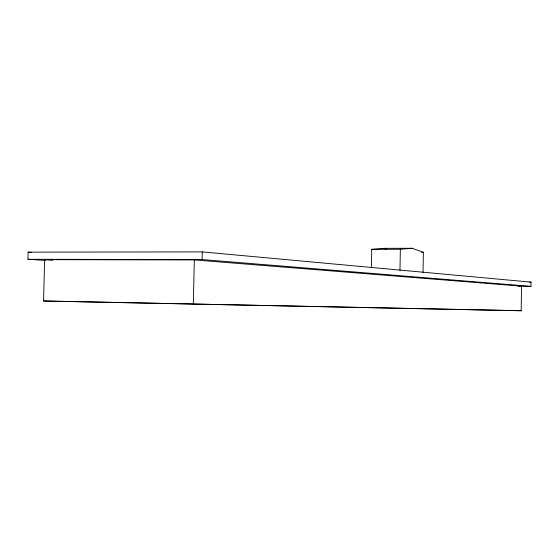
<?xml version="1.0" encoding="UTF-8"?>
<svg xmlns="http://www.w3.org/2000/svg" width="559" height="559" viewBox="0 0 559 559"><rect width="100%" height="100%" fill="white"/><g stroke="black" fill="none" stroke-linecap="round" stroke-linejoin="round"><path stroke-width="0.84" d="M521.163 310.734L521.554 286.173L194.308 259.928L44.615 259.676L43.581 300.987L521.163 310.734L43.581 300.987M518.06 286.138L530.987 286.376L531.05 282.141L202.267 251.892L28.132 252.144L27.95 259.285L45.377 260.445M423.023 272.499L423.38 252.277L412.158 248.266L384.061 248.336L371.749 249.335L371.407 267.628M399.964 270.423L400.349 249.265L412.158 248.266M193.344 303.775L194.308 259.928M530.987 286.376L202.099 259.551L202.267 251.892M371.749 249.335L400.349 249.265M421.654 252.284L423.38 252.277M27.95 259.285L202.099 259.551M529.317 282.127L531.05 282.141M44.615 259.676L52.441 260.201M28.132 252.144L31.611 252.402M384.061 248.336L386.402 249.132"/></g></svg>
